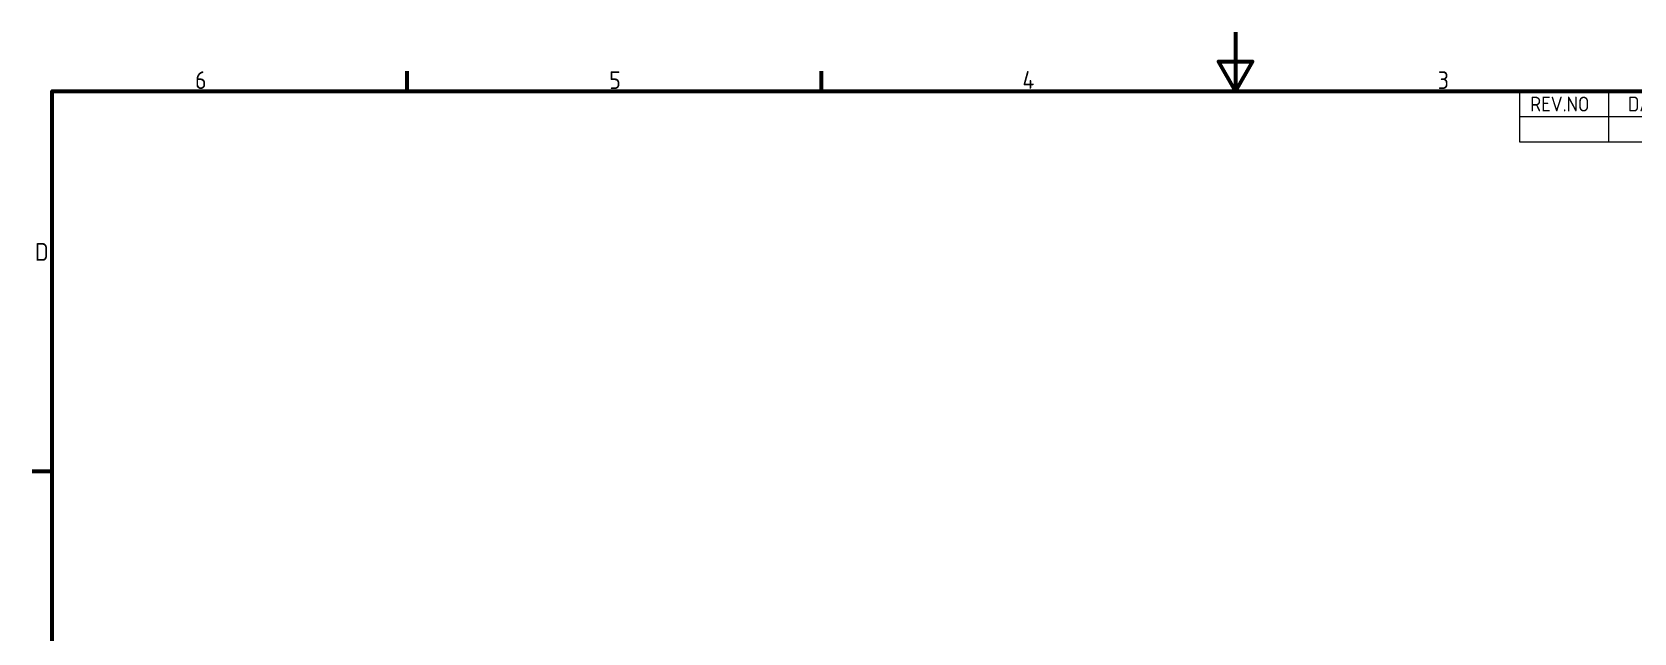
# Model space of a CAD drawing. Header units: millimetres. Extents: x 0 to 420, y 0 to 297.
# Drawn here: x 6.6 to 277.3, y 195.5 to 297 of the extents above; entities that cross this region are included whole.
import ezdxf

# ---------------------------------------------------------------- set-up
doc = ezdxf.new("R2010")
doc.units = ezdxf.units.MM
doc.layers.get('0').update_dxf_attribs({"color": 3, "lineweight": 25})
doc.layers.add('경계(ISO)', color=7, linetype='Continuous', lineweight=70)
doc.layers.add('기호(ISO)', color=5, linetype='Continuous', lineweight=25)
doc.styles.add('ISO Proportiona M2B', font='isocp.shx')
doc.styles.add('문자 텍스트_M2B', font='isocp.shx')

# ---------------------------------------------------------------- blocks, each defined once
blk = doc.blocks.new('경계 Default Border')
at = {"layer": '경계(ISO)'}
for p, q in [((70, 287.0000076293945), (70, 290.4000091552734)), ((140, 287.0000076293945), (140, 290.4000091552734)), ((10, 222.7499961853027), (6.599999666213989, 222.7499961853027))]:
    blk.add_line(p, q, dxfattribs=at)
at = {"layer": '경계(ISO)', "flags": 128}
for points in [[(210, 297.0000076293945), (210, 287.0000076293945), (207.1132469177246, 292.0000076293945), (212.8867530822754, 292.0000076293945), (210, 287.0000076293945)], [(10, 10), (10, 287.0000076293945), (410, 287.0000076293945), (410, 10), (10, 10)]]:
    blk.add_lwpolyline(points, dxfattribs=at)
at = {"layer": '경계(ISO)', "color": 2, "char_height": 3.00000011920929, "attachment_point": 7, "style": '문자 텍스트_M2B'}
for s, insert in [('6', (34.14453946055966, 287.3713945155963)), ('5', (104.1445394605597, 287.3713945155963)), ('4', (173.9734701308116, 287.4)), ('3', (244.1685395229535, 287.3713945155963)), ('D', (7.078270083685684, 258.3463944559917))]:
    blk.add_mtext(s, dxfattribs=dict(at, insert=insert))
blk = doc.blocks.new('리비전 내역')
at = {"layer": '기호(ISO)'}
for p, q in [((258, 287.0000076293945), (410, 287.0000076293945)), ((258, 287.0000076293945), (258, 282.7200076293945)), ((273, 287.0000076293945), (273, 282.7200076293945)), ((288, 287.0000076293945), (288, 282.7200076293945)), ((365, 287.0000076293945), (365, 282.7200076293945)), ((380, 287.0000076293945), (380, 282.7200076293945)), ((395, 287.0000076293945), (395, 282.7200076293945)), ((410, 287.0000076293945), (410, 282.7200076293945)), ((258, 282.7200076293945), (410, 282.7200076293945)), ((258, 282.7200076293945), (258, 278.4400076293945)), ((273, 282.7200076293945), (273, 278.4400076293945)), ((288, 282.7200076293945), (288, 278.4400076293945)), ((365, 282.7200076293945), (365, 278.4400076293945)), ((380, 282.7200076293945), (380, 278.4400076293945)), ((395, 282.7200076293945), (395, 278.4400076293945)), ((410, 282.7200076293945), (410, 278.4400076293945)), ((258, 278.4400076293945), (410, 278.4400076293945))]:
    blk.add_line(p, q, dxfattribs=at)
at = {"layer": '기호(ISO)', "color": 2, "char_height": 2.5, "attachment_point": 7, "style": 'ISO Proportiona M2B'}
for s, insert in [('REV.NO', (259.7871163682308, 283.5831900503393)), ('DATE', (276.3142317728366, 283.5831900503393)), ('DESCRIPTION OF REVISION', (305.5070204333629, 283.5831900503393)), ('DRA.BY', (366.4757339553204, 283.5831900503393)), ('CH.BY', (382.8642915086117, 283.5831900503393)), ('APP.BY', (396.4777339604404, 283.5831900503393))]:
    blk.add_mtext(s, dxfattribs=dict(at, insert=insert))

msp = doc.modelspace()

# ---------------------------------------------------------------- block references
msp.add_blockref('경계 Default Border', (0, 0))
at = {"layer": '기호(ISO)'}
msp.add_blockref('리비전 내역', (0, 0), dxfattribs=at)

doc.saveas('drawing.dxf')
